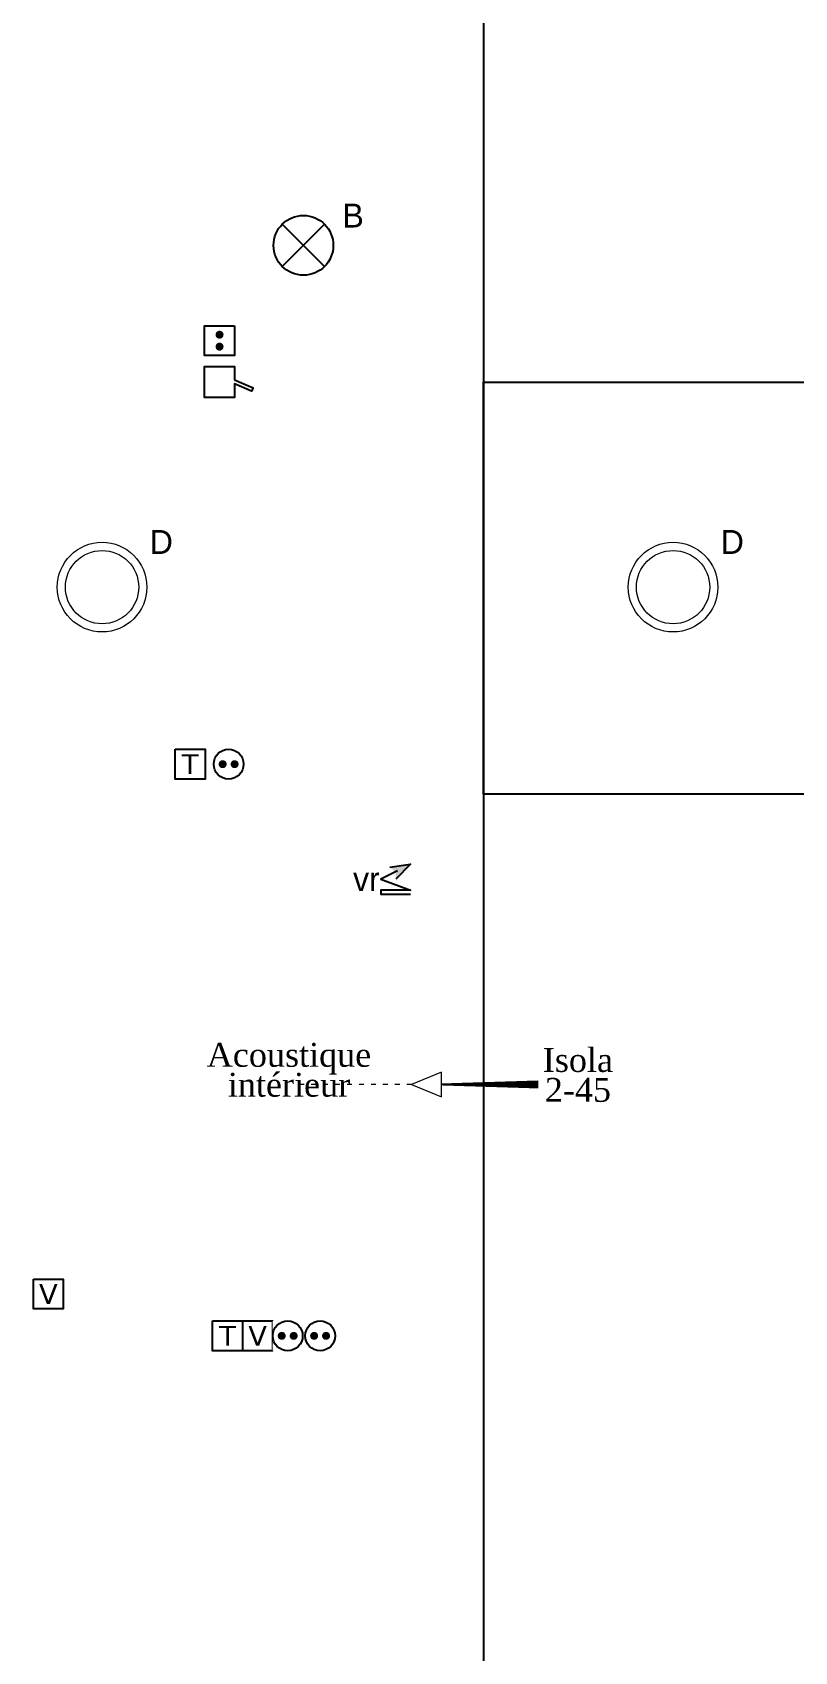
# Model space of a CAD drawing. Header units: millimetres. Extents: x 459337 to 526921, y -375392 to -289779.
# Drawn here: x 474357 to 478184, y -346729 to -338599 of the extents above; entities that cross this region are included whole.
import ezdxf
from ezdxf import colors
from ezdxf.entities.mleader import LeaderData, LeaderLine
from ezdxf.math import Vec2, Vec3

# ---------------------------------------------------------------- set-up
doc = ezdxf.new("R2010")
doc.units = ezdxf.units.MM
doc.set_wipeout_variables(frame=1)
doc.linetypes.add('ACAD_ISO03W100', pattern=[30, 12, -18])
doc.layers.add('_GAZELEC-RESERVATION', color=1, linetype='Continuous', lineweight=18)
for name, color, linetype in [('prlm-ELEC-CFA', 181, 'Continuous'), ('prlm-ELEC-CFO', 201, 'Continuous'), ('prlm-VMC', 93, 'Continuous')]:
    doc.layers.add(name, color=color, linetype=linetype)
doc.layers.add('prlm-ZEROPLOT', color=254, linetype='Continuous', plot=False)
doc.styles.add('prlm-elec-cfo', font='comic.ttf', dxfattribs={"height": 12})
doc.styles.add('prlm-vmc', font='pala.ttf', dxfattribs={"height": 14})
doc.styles.get("Standard").update_dxf_attribs({"font": 'arial.ttf'})

# ---------------------------------------------------------------- blocks, each defined once
blk = doc.blocks.new('xi.EA')
at = {"layer": 'prlm-VMC', "color": 0, "linetype": 'ByBlock', "lineweight": 5, "flags": 128}
blk.add_lwpolyline([(-6.17, -15), (6.17, -15), (0, 0)], close=True, dxfattribs=at)
at = {"layer": 'prlm-VMC', "color": 0, "linetype": 'ByBlock', "lineweight": -2, "flags": 128}
blk.add_lwpolyline([(0, -15, 1, 4, 0), (0, -63.63, 1, 1, 0)], format="xyseb", dxfattribs=at)
at = {"layer": 'prlm-VMC', "color": 0, "linetype": 'ByBlock', "lineweight": 5}
blk.add_solid([(0, 0), (6.17, -15), (-6.17, -15), (0, 0)], dxfattribs=at)
at = {"layer": 'prlm-ZEROPLOT', "color": 250, "linetype": 'ACAD_ISO03W100', "lineweight": 0, "ltscale": 0.2}
blk.add_lwpolyline([(0, 0), (0, 60)], dxfattribs=at)
blk = doc.blocks.new('xi.TEL')
at = {"layer": 'prlm-ELEC-CFA', "color": 0, "linetype": 'ByBlock', "lineweight": -2, "flags": 128}
blk.add_lwpolyline([(-7.5, 7.5), (7.5, 7.5), (7.5, -7.5), (-7.5, -7.5)], close=True, dxfattribs=at)
at = {"layer": 'prlm-ELEC-CFA', "color": 0, "linetype": 'ByBlock', "insert": (0, 0), "char_height": 10, "width": 11.36, "attachment_point": 5}
blk.add_mtext('{\\fVerdana|b0|i0|c0|p34;T}', dxfattribs=at)
blk = doc.blocks.new('xi.TV')
at = {"layer": 'prlm-ELEC-CFA', "color": 0, "linetype": 'ByBlock', "lineweight": -2, "flags": 128}
blk.add_lwpolyline([(-7.5, 7.5), (7.5, 7.5), (7.5, -7.5), (-7.5, -7.5)], close=True, dxfattribs=at)
at = {"layer": 'prlm-ELEC-CFA', "color": 0, "linetype": 'ByBlock', "insert": (0, 0), "char_height": 10, "width": 11.36, "attachment_point": 5}
blk.add_mtext('{\\fVerdana|b0|i0|c0|p34;V}', dxfattribs=at)
blk = doc.blocks.new('xi.PC')
at = {"color": 0, "lineweight": 5}
blk.add_wipeout([(-7.5, -7.5), (7.5, -7.5), (7.5, 7.5), (-7.5, 7.5)], dxfattribs=at).dxf.layer = 'prlm-ELEC-CFO'
at = {"layer": 'prlm-ELEC-CFO', "color": 0, "linetype": 'ByBlock', "lineweight": 5, "const_width": 2}
for points in [[(-4, 0, 1), (-2, 0, 1)], [(2, 0, 1), (4, 0, 1)]]:
    blk.add_lwpolyline(points, format="xyb", close=True, dxfattribs=at)
at = {"layer": 'prlm-ELEC-CFO', "color": 0, "linetype": 'ByBlock', "lineweight": -2}
blk.add_circle((0, 0), 7.5, dxfattribs=at)
blk = doc.blocks.new('xi.VR')
at = {"layer": 'prlm-ELEC-CFO', "lineweight": 5}
blk.add_hatch(color=0, dxfattribs=at).paths.add_polyline_path([(-3, 6), (-0.1, 3.7), (0, 0), (7.5, 7.5)])
at = {"layer": 'prlm-ELEC-CFO', "color": 0}
for points in [[(0.95, 4.23), (-7.5, 0), (7.5, -5.5), (-7.5, -5.5), (-7.5, -7.5), (7.5, -7.5)], [(-3, 6), (7.5, 7.5), (0, 0)]]:
    blk.add_lwpolyline(points, dxfattribs=at)
blk = doc.blocks.new('xi.lumD')
at = {"layer": 'prlm-ELEC-CFO', "color": 0, "linetype": 'ByBlock', "lineweight": 13}
for radius in [22.49, 18.39]:
    blk.add_circle((0, 0), radius, dxfattribs=at)
blk = doc.blocks.new('xi.pc-sail')
at = {"layer": 'prlm-ELEC-CFO', "color": 0, "linetype": 'ByBlock', "lineweight": -2, "flags": 128}
blk.add_lwpolyline([(-7.5, 15), (7.5, 15), (7.5, 0), (-7.5, 0)], close=True, dxfattribs=at)
at = {"layer": 'prlm-ELEC-CFO', "color": 0, "linetype": 'ByBlock', "lineweight": 5, "const_width": 2}
for points in [[(-4, 7.5, 1), (-2, 7.5, 1)], [(2, 7.5, 1), (4, 7.5, 1)]]:
    blk.add_lwpolyline(points, format="xyb", close=True, dxfattribs=at)
blk = doc.blocks.new('xi.sa-sail')
at = {"layer": 'prlm-ELEC-CFO', "color": 0, "linetype": 'ByBlock', "lineweight": -2, "flags": 128}
blk.add_lwpolyline([(-1.07, 15), (2.96, 24.33), (4.64, 23.6), (0.91, 15), (7.82, 15), (7.82, 0), (-7.82, 0), (-7.82, 15)], close=True, dxfattribs=at)
blk = doc.blocks.new('xi.lumB')
at = {"layer": 'prlm-ELEC-CFO', "color": 0, "linetype": 'ByBlock'}
for p, q in [((10.61, 10.61), (-10.61, -10.61)), ((-10.61, 10.61), (10.61, -10.61))]:
    blk.add_line(p, q, dxfattribs=at)
blk.add_circle((0, 0), 15, dxfattribs=at)

msp = doc.modelspace()

# ---------------------------------------------------------------- block references
at = {"layer": 'prlm-ELEC-CFA', "xscale": 10, "yscale": 10, "zscale": 10}
for name, p in [('xi.TEL', (475149.016, -342273.307)), ('xi.TV', (474437.247, -344933.377)), ('xi.TEL', (475336.89, -345143.38)), ('xi.TV', (475487.905, -345143.38))]:
    msp.add_blockref(name, p, dxfattribs=at)
at = {"layer": 'prlm-ELEC-CFO', "xscale": 10, "yscale": 10, "zscale": 10}
msp.add_blockref('xi.lumB', (475717.791, -339668.64), dxfattribs=at)
for name, p, rotation in [('xi.pc-sail', (475221.636, -340147.203), 269.9999999999999), ('xi.sa-sail', (475221.636, -340354.204), 270)]:
    msp.add_blockref(name, p, dxfattribs=dict(at, rotation=rotation))

# ---------------------------------------------------------------- texts
at = {"layer": 'prlm-VMC', "insert": (475645.495, -343672.502), "char_height": 120, "width": 236.73962, "attachment_point": 2, "line_spacing_factor": 0.75, "style": 'prlm-vmc', "bg_fill": 3, "box_fill_scale": 1.1, "bg_fill_color": 256, "bg_fill_transparency": 0}
msp.add_mtext('Acoustique intérieur', dxfattribs=at)
at = {"layer": 'prlm-VMC', "linetype": 'ByBlock', "lineweight": -2, "insert": (477095.964, -343698.428), "char_height": 120, "width": 236.73962, "attachment_point": 2, "line_spacing_factor": 0.75, "style": 'prlm-vmc', "bg_fill": 3, "box_fill_scale": 1.1, "bg_fill_color": 256, "bg_fill_transparency": 0}
msp.add_mtext('Isola\\P2-45', dxfattribs=at)

# ---------------------------------------------------------------- next in the draw order: linework, layer by layer
at = {"layer": 'prlm-ZEROPLOT'}
for points in [[(460621.21, -321131.531), (469527.686, -321131.532), (469527.685, -324328.007), (476621.311, -324326.844), (476621.306, -365259.844), (469151.204, -365259.843), (469146.405, -363469.761), (460621.204, -363469.76)], [(476621.208, -340355.09), (482821.41, -340355.091), (482821.411, -333616.648), (497636.009, -333619.616), (497636.06, -349166.727), (482821.409, -349166.699), (482821.41, -342423.157), (476621.309, -342423.156)]]:
    msp.add_lwpolyline(points, close=True, dxfattribs=at)

# ---------------------------------------------------------------- next in the draw order: block references
at = {"layer": 'prlm-VMC', "xscale": 10, "yscale": 10, "zscale": 10, "rotation": 89.99623011614379}
msp.add_blockref('xi.EA', (476261.127, -343881.275), dxfattribs=at)

# ---------------------------------------------------------------- next in the draw order: leaders
at = {"layer": '_GAZELEC-RESERVATION', "color": 6}
ml = msp.add_multileader_mtext('Standard', dxfattribs=at)
ml.set_content('résa n°31\\P300x600 en dalle haute', color=6)
ml.set_leader_properties()
ml.build(insert=Vec2(0, 0))
ml.multileader.update_dxf_attribs({"has_text_frame": 1, "arrow_head_size": 80, "scale": 20})
ctx = ml.context
ctx.base_point, ctx.scale, ctx.char_height, ctx.arrow_head_size, ctx.landing_gap_size, ctx.plane_origin = Vec3(468009.174, -343577.531), 20, 80, 80, 40, Vec3(462300.01, -343379.154)
notes = []
notes.append((ctx, [(0, (1, 1, 0), (469331.762, -343577.531), (-1, 0), 89.845, [(0, [(469551.075, -344189.403)], 0, [])])]))
ctx.mtext.insert, ctx.mtext.width, ctx.mtext.flow_direction = Vec3(468049.174, -343536.822), 1568.85041, 5
for ctx, leaders in notes:
    for number, flags, end, landing, length, lines in leaders:
        leader = LeaderData()
        leader.index, (leader.has_last_leader_line, leader.has_dogleg_vector, leader.attachment_direction) = number, flags
        leader.last_leader_point, leader.dogleg_vector, leader.dogleg_length = Vec3(end), Vec3(landing), length
        for number, points, colour, breaks in lines:
            line = LeaderLine()
            line.index, line.vertices, line.color, line.breaks = number, Vec3.list(points), colors.encode_raw_color(colour), breaks
            leader.lines.append(line)
        ctx.leaders.append(leader)

# ---------------------------------------------------------------- next in the draw order: block references
at = {"layer": 'prlm-ELEC-CFO', "xscale": 10, "yscale": 10, "zscale": 10}
for p in [(475342.387, -342273.308), (475638.963, -345143.379)]:
    msp.add_blockref('xi.PC', p, dxfattribs=at)

# ---------------------------------------------------------------- next in the draw order: texts
at = {"layer": 'prlm-ELEC-CFO', "lineweight": 20, "char_height": 120, "line_spacing_factor": 0.8, "style": 'prlm-elec-cfo', "bg_fill": 3, "bg_fill_color": 256, "bg_fill_transparency": 0}
for s, insert, attachment_point, box_fill_scale in [('B', (475967.412, -339458.987), 2, 0.95), ('D', (475004.539, -341097.669), 2, 0.95), ('D', (477871.365, -341097.669), 2, 0.95), ('vr', (476033.916, -342850.809), 5, 1.1)]:
    msp.add_mtext(s, dxfattribs=dict(at, insert=insert, attachment_point=attachment_point, box_fill_scale=box_fill_scale))

# ---------------------------------------------------------------- next in the draw order: block references
at = {"layer": 'prlm-ELEC-CFO', "xscale": 10, "yscale": 10, "zscale": 10}
for name, p in [('xi.lumD', (474706.965, -341384.392)), ('xi.lumD', (477573.79, -341384.392)), ('xi.VR', (476181.092, -342850.819)), ('xi.PC', (475801.595, -345143.379))]:
    msp.add_blockref(name, p, dxfattribs=at)

# ---------------------------------------------------------------- next in the draw order: leaders
at = {"layer": '_GAZELEC-RESERVATION', "color": 6}
ml = msp.add_multileader_mtext('Standard', dxfattribs=at)
ml.set_content('résa n°47\\P200x400 en dalle haute', color=6)
ml.set_leader_properties()
ml.build(insert=Vec2(0, 0))
ml.multileader.update_dxf_attribs({"has_text_frame": 1, "arrow_head_size": 80, "scale": 20})
ctx = ml.context
ctx.base_point, ctx.scale, ctx.char_height, ctx.arrow_head_size, ctx.landing_gap_size, ctx.plane_origin = Vec3(463681.709, -339647.262), 20, 80, 80, 40, Vec3(457972.545, -339448.885)
notes = []
notes.append((ctx, [(0, (1, 1, 0), (465005.715, -339647.262), (-1, 0), 89.845, [(0, [(465546.294, -339200.183)], 0, [])])]))
ctx.mtext.insert, ctx.mtext.width, ctx.mtext.flow_direction = Vec3(463721.709, -339606.58), 1568.85041, 5
for ctx, leaders in notes:
    for number, flags, end, landing, length, lines in leaders:
        leader = LeaderData()
        leader.index, (leader.has_last_leader_line, leader.has_dogleg_vector, leader.attachment_direction) = number, flags
        leader.last_leader_point, leader.dogleg_vector, leader.dogleg_length = Vec3(end), Vec3(landing), length
        for number, points, colour, breaks in lines:
            line = LeaderLine()
            line.index, line.vertices, line.color, line.breaks = number, Vec3.list(points), colors.encode_raw_color(colour), breaks
            leader.lines.append(line)
        ctx.leaders.append(leader)

# ---------------------------------------------------------------- next in the draw order: leaders
ml = msp.add_multileader_mtext('Standard', dxfattribs=at)
ml.set_content('résa n°46\\P250x250 en dalle haute', color=6)
ml.set_leader_properties()
ml.build(insert=Vec2(0, 0))
ml.multileader.update_dxf_attribs({"has_text_frame": 1, "arrow_head_size": 80, "scale": 20})
ctx = ml.context
ctx.base_point, ctx.scale, ctx.char_height, ctx.arrow_head_size, ctx.landing_gap_size, ctx.plane_origin = Vec3(468055.773, -345654.717), 20, 80, 80, 40, Vec3(462346.609, -345456.34)
notes = []
notes.append((ctx, [(1, (1, 1, 0), (467965.928, -345654.717), (1, 0), 89.845, [(0, [(466814.666, -344562.092)], 0, [])])]))
ctx.mtext.insert, ctx.mtext.width, ctx.mtext.flow_direction = Vec3(468095.773, -345614.035), 1568.85041, 5
ml = msp.add_multileader_mtext('Standard', dxfattribs=at)
ml.set_content('résa n°45\\P300x800 en dalle haute', color=6)
ml.set_leader_properties()
ml.build(insert=Vec2(0, 0))
ml.multileader.update_dxf_attribs({"has_text_frame": 1, "arrow_head_size": 80, "scale": 20})
ctx = ml.context
ctx.base_point, ctx.scale, ctx.char_height, ctx.arrow_head_size, ctx.landing_gap_size, ctx.plane_origin = Vec3(468055.773, -345244.191), 20, 80, 80, 40, Vec3(462346.609, -345045.814)
notes.append((ctx, [(1, (1, 1, 0), (467965.928, -345244.191), (1, 0), 89.845, [(0, [(467606.127, -345006.564)], 0, [])])]))
ctx.mtext.insert, ctx.mtext.width, ctx.mtext.flow_direction = Vec3(468095.773, -345203.482), 1568.85041, 5
for ctx, leaders in notes:
    for number, flags, end, landing, length, lines in leaders:
        leader = LeaderData()
        leader.index, (leader.has_last_leader_line, leader.has_dogleg_vector, leader.attachment_direction) = number, flags
        leader.last_leader_point, leader.dogleg_vector, leader.dogleg_length = Vec3(end), Vec3(landing), length
        for number, points, colour, breaks in lines:
            line = LeaderLine()
            line.index, line.vertices, line.color, line.breaks = number, Vec3.list(points), colors.encode_raw_color(colour), breaks
            leader.lines.append(line)
        ctx.leaders.append(leader)

doc.saveas('drawing.dxf')
